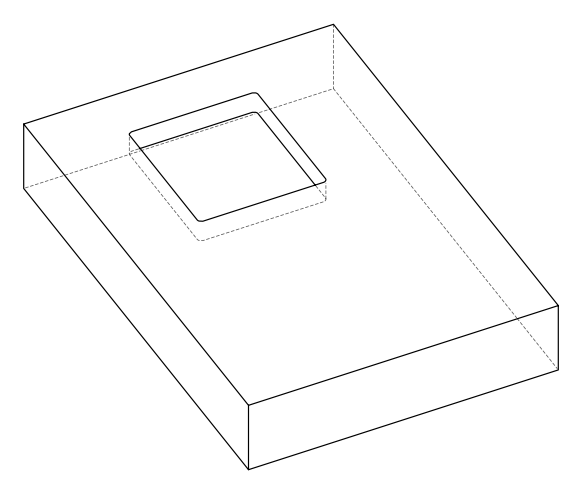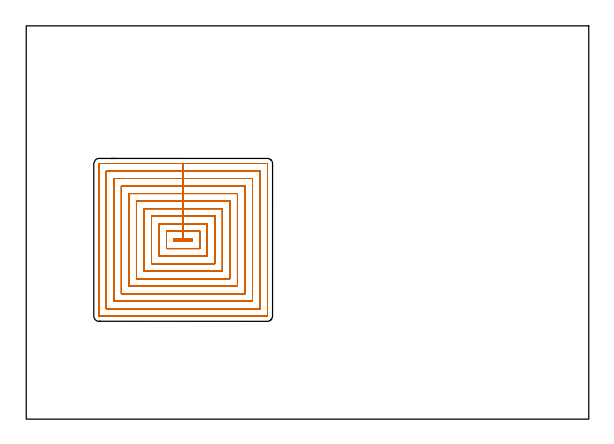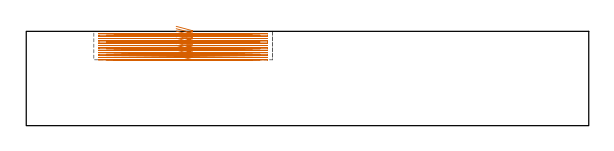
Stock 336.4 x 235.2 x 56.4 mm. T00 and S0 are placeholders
(PLAN: 1 operations, 0 tool changes, 56 min)
(1 MILL_RECTANGULAR_POCKET | POCKET_RECTANGULAR_STRAIGHT | UGT0201_014 | Follow Part, ap 1.5, ae 75% | 55.99 min | 176898 mm3)
(TOOL UGT0201_014 | End mill 6 mm | D6 FL24 Z4)
(OP 1 MILL_RECTANGULAR_POCKET)
G17 G21 G94 G90
T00 M6
G54
G17 G0 G90 X89.667 Y106.5 S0 M3
G43 Z66.4 H0
Z59.4
G94 G1 X99.3 Z56.819 F250.
Y107.9 Z56.444
X93.85 Z54.983
X88.4 F500.
Y106.5
X99.3
Y107.9
X93.85
Y112.4
X83.9
Y102.
X103.8
Y112.4
X93.85
Y116.9
X79.4
Y97.5
X108.3
Y116.9
X93.85
Y121.4
X74.9
Y93.
X112.8
Y121.4
X93.85
Y125.9
X70.4
Y88.5
X117.3
Y125.9
X93.85
Y130.4
X65.9
Y84.
X121.8
Y130.4
X93.85
Y134.9
X61.4
Y79.5
X126.3
Y134.9
X93.85
Y139.4
X56.9
Y75.
X130.8
Y139.4
X93.85
Y143.9
X52.4
Y70.5
X135.3
Y143.9
X93.85
Y148.4
X47.9
Y66.
X139.8
Y148.4
X93.85
Y152.9
X43.5
X43.445 Y152.895
X43.405 Y152.855
X43.4 Y152.8
Y61.6
X43.405 Y61.545
X43.445 Y61.505
X43.5 Y61.5
X144.2
X144.255 Y61.505
X144.295 Y61.545
X144.3 Y61.6
Y152.8
X144.295 Y152.855
X144.255 Y152.895
X144.2 Y152.9
X93.85
X92.85
G0 X89.667 Y106.5 Z57.983
G1 X99.3 Z55.402 F250.
Y107.9 Z55.027
X93.85 Z53.567
X88.4 F500.
Y106.5
X99.3
Y107.9
X93.85
Y112.4
X83.9
Y102.
X103.8
Y112.4
X93.85
Y116.9
X79.4
Y97.5
X108.3
Y116.9
X93.85
Y121.4
X74.9
Y93.
X112.8
Y121.4
X93.85
Y125.9
X70.4
Y88.5
X117.3
Y125.9
X93.85
Y130.4
X65.9
Y84.
X121.8
Y130.4
X93.85
Y134.9
X61.4
Y79.5
X126.3
Y134.9
X93.85
Y139.4
X56.9
Y75.
X130.8
Y139.4
X93.85
Y143.9
X52.4
Y70.5
X135.3
Y143.9
X93.85
Y148.4
X47.9
Y66.
X139.8
Y148.4
X93.85
Y152.9
X43.5
X43.445 Y152.895
X43.405 Y152.855
X43.4 Y152.8
Y61.6
X43.405 Y61.545
X43.445 Y61.505
X43.5 Y61.5
X144.2
X144.255 Y61.505
X144.295 Y61.545
X144.3 Y61.6
Y152.8
X144.295 Y152.855
X144.255 Y152.895
X144.2 Y152.9
X93.85
X92.85
G0 X89.667 Y106.5 Z56.567
G1 X99.3 Z53.985 F250.
Y107.9 Z53.61
X93.85 Z52.15
X88.4 F500.
Y106.5
X99.3
Y107.9
X93.85
Y112.4
X83.9
Y102.
X103.8
Y112.4
X93.85
Y116.9
X79.4
Y97.5
X108.3
Y116.9
X93.85
Y121.4
X74.9
Y93.
X112.8
Y121.4
X93.85
Y125.9
X70.4
Y88.5
X117.3
Y125.9
X93.85
Y130.4
X65.9
Y84.
X121.8
Y130.4
X93.85
Y134.9
X61.4
Y79.5
X126.3
Y134.9
X93.85
Y139.4
X56.9
Y75.
X130.8
Y139.4
X93.85
Y143.9
X52.4
Y70.5
X135.3
Y143.9
X93.85
Y148.4
X47.9
Y66.
X139.8
Y148.4
X93.85
Y152.9
X43.5
X43.445 Y152.895
X43.405 Y152.855
X43.4 Y152.8
Y61.6
X43.405 Y61.545
X43.445 Y61.505
X43.5 Y61.5
X144.2
X144.255 Y61.505
X144.295 Y61.545
X144.3 Y61.6
Y152.8
X144.295 Y152.855
X144.255 Y152.895
X144.2 Y152.9
X93.85
X92.85
G0 X89.667 Y106.5 Z55.15
G1 X99.3 Z52.569 F250.
Y107.9 Z52.194
X93.85 Z50.733
X88.4 F500.
Y106.5
X99.3
Y107.9
X93.85
Y112.4
X83.9
Y102.
X103.8
Y112.4
X93.85
Y116.9
X79.4
Y97.5
X108.3
Y116.9
X93.85
Y121.4
X74.9
Y93.
X112.8
Y121.4
X93.85
Y125.9
X70.4
Y88.5
X117.3
Y125.9
X93.85
Y130.4
X65.9
Y84.
X121.8
Y130.4
X93.85
Y134.9
X61.4
Y79.5
X126.3
Y134.9
X93.85
Y139.4
X56.9
Y75.
X130.8
Y139.4
X93.85
Y143.9
X52.4
Y70.5
X135.3
Y143.9
X93.85
Y148.4
X47.9
Y66.
X139.8
Y148.4
X93.85
Y152.9
X43.5
X43.445 Y152.895
X43.405 Y152.855
X43.4 Y152.8
Y61.6
X43.405 Y61.545
X43.445 Y61.505
X43.5 Y61.5
X144.2
X144.255 Y61.505
X144.295 Y61.545
X144.3 Y61.6
Y152.8
X144.295 Y152.855
X144.255 Y152.895
X144.2 Y152.9
X93.85
X92.85
G0 X89.667 Y106.5 Z53.733
G1 X99.3 Z51.152 F250.
Y107.9 Z50.777
X93.85 Z49.317
X88.4 F500.
Y106.5
X99.3
Y107.9
X93.85
Y112.4
X83.9
Y102.
X103.8
Y112.4
X93.85
Y116.9
X79.4
Y97.5
X108.3
Y116.9
X93.85
Y121.4
X74.9
Y93.
X112.8
Y121.4
X93.85
Y125.9
X70.4
Y88.5
X117.3
Y125.9
X93.85
Y130.4
X65.9
Y84.
X121.8
Y130.4
X93.85
Y134.9
X61.4
Y79.5
X126.3
Y134.9
X93.85
Y139.4
X56.9
Y75.
X130.8
Y139.4
X93.85
Y143.9
X52.4
Y70.5
X135.3
Y143.9
X93.85
Y148.4
X47.9
Y66.
X139.8
Y148.4
X93.85
Y152.9
X43.5
X43.445 Y152.895
X43.405 Y152.855
X43.4 Y152.8
Y61.6
X43.405 Y61.545
X43.445 Y61.505
X43.5 Y61.5
X144.2
X144.255 Y61.505
X144.295 Y61.545
X144.3 Y61.6
Y152.8
X144.295 Y152.855
X144.255 Y152.895
X144.2 Y152.9
X93.85
X92.85
G0 X89.667 Y106.5 Z52.317
G1 X99.3 Z49.735 F250.
Y107.9 Z49.36
X93.85 Z47.9
X88.4 F500.
Y106.5
X99.3
Y107.9
X93.85
Y112.4
X83.9
Y102.
X103.8
Y112.4
X93.85
Y116.9
X79.4
Y97.5
X108.3
Y116.9
X93.85
Y121.4
X74.9
Y93.
X112.8
Y121.4
X93.85
Y125.9
X70.4
Y88.5
X117.3
Y125.9
X93.85
Y130.4
X65.9
Y84.
X121.8
Y130.4
X93.85
Y134.9
X61.4
Y79.5
X126.3
Y134.9
X93.85
Y139.4
X56.9
Y75.
X130.8
Y139.4
X93.85
Y143.9
X52.4
Y70.5
X135.3
Y143.9
X93.85
Y148.4
X47.9
Y66.
X139.8
Y148.4
X93.85
Y152.9
X43.5
X43.445 Y152.895
X43.405 Y152.855
X43.4 Y152.8
Y61.6
X43.405 Y61.545
X43.445 Y61.505
X43.5 Y61.5
X144.2
X144.255 Y61.505
X144.295 Y61.545
X144.3 Y61.6
Y152.8
X144.295 Y152.855
X144.255 Y152.895
X144.2 Y152.9
X93.85
X92.85
G0 X89.667 Y106.5 Z50.9
G1 X99.3 Z48.319 F250.
Y107.9 Z47.944
X93.85 Z46.483
X88.4 F500.
Y106.5
X99.3
Y107.9
X93.85
Y112.4
X83.9
Y102.
X103.8
Y112.4
X93.85
Y116.9
X79.4
Y97.5
X108.3
Y116.9
X93.85
Y121.4
X74.9
Y93.
X112.8
Y121.4
X93.85
Y125.9
X70.4
Y88.5
X117.3
Y125.9
X93.85
Y130.4
X65.9
Y84.
X121.8
Y130.4
X93.85
Y134.9
X61.4
Y79.5
X126.3
Y134.9
X93.85
Y139.4
X56.9
Y75.
X130.8
Y139.4
X93.85
Y143.9
X52.4
Y70.5
X135.3
Y143.9
X93.85
Y148.4
X47.9
Y66.
X139.8
Y148.4
X93.85
Y152.9
X43.5
X43.445 Y152.895
X43.405 Y152.855
X43.4 Y152.8
Y61.6
X43.405 Y61.545
X43.445 Y61.505
X43.5 Y61.5
X144.2
X144.255 Y61.505
X144.295 Y61.545
X144.3 Y61.6
Y152.8
X144.295 Y152.855
X144.255 Y152.895
X144.2 Y152.9
X93.85
X92.85
G0 X89.667 Y106.5 Z49.483
G1 X99.3 Z46.902 F250.
Y107.9 Z46.527
X93.85 Z45.067
X88.4 F500.
Y106.5
X99.3
Y107.9
X93.85
Y112.4
X83.9
Y102.
X103.8
Y112.4
X93.85
Y116.9
X79.4
Y97.5
X108.3
Y116.9
X93.85
Y121.4
X74.9
Y93.
X112.8
Y121.4
X93.85
Y125.9
X70.4
Y88.5
X117.3
Y125.9
X93.85
Y130.4
X65.9
Y84.
X121.8
Y130.4
X93.85
Y134.9
X61.4
Y79.5
X126.3
Y134.9
X93.85
Y139.4
X56.9
Y75.
X130.8
Y139.4
X93.85
Y143.9
X52.4
Y70.5
X135.3
Y143.9
X93.85
Y148.4
X47.9
Y66.
X139.8
Y148.4
X93.85
Y152.9
X43.5
X43.445 Y152.895
X43.405 Y152.855
X43.4 Y152.8
Y61.6
X43.405 Y61.545
X43.445 Y61.505
X43.5 Y61.5
X144.2
X144.255 Y61.505
X144.295 Y61.545
X144.3 Y61.6
Y152.8
X144.295 Y152.855
X144.255 Y152.895
X144.2 Y152.9
X93.85
X92.85
G0 X89.667 Y106.5 Z48.067
G1 X99.3 Z45.485 F250.
Y107.9 Z45.11
X93.85 Z43.65
X88.4 F500.
Y106.5
X99.3
Y107.9
X93.85
Y112.4
X83.9
Y102.
X103.8
Y112.4
X93.85
Y116.9
X79.4
Y97.5
X108.3
Y116.9
X93.85
Y121.4
X74.9
Y93.
X112.8
Y121.4
X93.85
Y125.9
X70.4
Y88.5
X117.3
Y125.9
X93.85
Y130.4
X65.9
Y84.
X121.8
Y130.4
X93.85
Y134.9
X61.4
Y79.5
X126.3
Y134.9
X93.85
Y139.4
X56.9
Y75.
X130.8
Y139.4
X93.85
Y143.9
X52.4
Y70.5
X135.3
Y143.9
X93.85
Y148.4
X47.9
Y66.
X139.8
Y148.4
X93.85
Y152.9
X43.5
X43.445 Y152.895
X43.405 Y152.855
X43.4 Y152.8
Y61.6
X43.405 Y61.545
X43.445 Y61.505
X43.5 Y61.5
X144.2
X144.255 Y61.505
X144.295 Y61.545
X144.3 Y61.6
Y152.8
X144.295 Y152.855
X144.255 Y152.895
X144.2 Y152.9
X93.85
X92.85
G0 X89.667 Y106.5 Z46.65
G1 X99.3 Z44.069 F250.
Y107.9 Z43.694
X93.85 Z42.233
X88.4 F500.
Y106.5
X99.3
Y107.9
X93.85
Y112.4
X83.9
Y102.
X103.8
Y112.4
X93.85
Y116.9
X79.4
Y97.5
X108.3
Y116.9
X93.85
Y121.4
X74.9
Y93.
X112.8
Y121.4
X93.85
Y125.9
X70.4
Y88.5
X117.3
Y125.9
X93.85
Y130.4
X65.9
Y84.
X121.8
Y130.4
X93.85
Y134.9
X61.4
Y79.5
X126.3
Y134.9
X93.85
Y139.4
X56.9
Y75.
X130.8
Y139.4
X93.85
Y143.9
X52.4
Y70.5
X135.3
Y143.9
X93.85
Y148.4
X47.9
Y66.
X139.8
Y148.4
X93.85
Y152.9
X43.5
X43.445 Y152.895
X43.405 Y152.855
X43.4 Y152.8
Y61.6
X43.405 Y61.545
X43.445 Y61.505
X43.5 Y61.5
X144.2
X144.255 Y61.505
X144.295 Y61.545
X144.3 Y61.6
Y152.8
X144.295 Y152.855
X144.255 Y152.895
X144.2 Y152.9
X93.85
X92.85
G0 X89.667 Y106.5 Z45.233
G1 X99.3 Z42.652 F250.
Y107.9 Z42.277
X93.85 Z40.817
X88.4 F500.
Y106.5
X99.3
Y107.9
X93.85
Y112.4
X83.9
Y102.
X103.8
Y112.4
X93.85
Y116.9
X79.4
Y97.5
X108.3
Y116.9
X93.85
Y121.4
X74.9
Y93.
X112.8
Y121.4
X93.85
Y125.9
X70.4
Y88.5
X117.3
Y125.9
X93.85
Y130.4
X65.9
Y84.
X121.8
Y130.4
X93.85
Y134.9
X61.4
Y79.5
X126.3
Y134.9
X93.85
Y139.4
X56.9
Y75.
X130.8
Y139.4
X93.85
Y143.9
X52.4
Y70.5
X135.3
Y143.9
X93.85
Y148.4
X47.9
Y66.
X139.8
Y148.4
X93.85
Y152.9
X43.5
X43.445 Y152.895
X43.405 Y152.855
X43.4 Y152.8
Y61.6
X43.405 Y61.545
X43.445 Y61.505
X43.5 Y61.5
X144.2
X144.255 Y61.505
X144.295 Y61.545
X144.3 Y61.6
Y152.8
X144.295 Y152.855
X144.255 Y152.895
X144.2 Y152.9
X93.85
X92.85
G0 X89.667 Y106.5 Z43.817
G1 X99.3 Z41.235 F250.
Y107.9 Z40.86
X93.85 Z39.4
X88.4 F500.
Y106.5
X99.3
Y107.9
X93.85
Y112.4
X83.9
Y102.
X103.8
Y112.4
X93.85
Y116.9
X79.4
Y97.5
X108.3
Y116.9
X93.85
Y121.4
X74.9
Y93.
X112.8
Y121.4
X93.85
Y125.9
X70.4
Y88.5
X117.3
Y125.9
X93.85
Y130.4
X65.9
Y84.
X121.8
Y130.4
X93.85
Y134.9
X61.4
Y79.5
X126.3
Y134.9
X93.85
Y139.4
X56.9
Y75.
X130.8
Y139.4
X93.85
Y143.9
X52.4
Y70.5
X135.3
Y143.9
X93.85
Y148.4
X47.9
Y66.
X139.8
Y148.4
X93.85
Y152.9
X43.5
X43.445 Y152.895
X43.405 Y152.855
X43.4 Y152.8
Y61.6
X43.405 Y61.545
X43.445 Y61.505
X43.5 Y61.5
X144.2
X144.255 Y61.505
X144.295 Y61.545
X144.3 Y61.6
Y152.8
X144.295 Y152.855
X144.255 Y152.895
X144.2 Y152.9
X93.85
X92.85
G0 Z66.4
M5
M2
